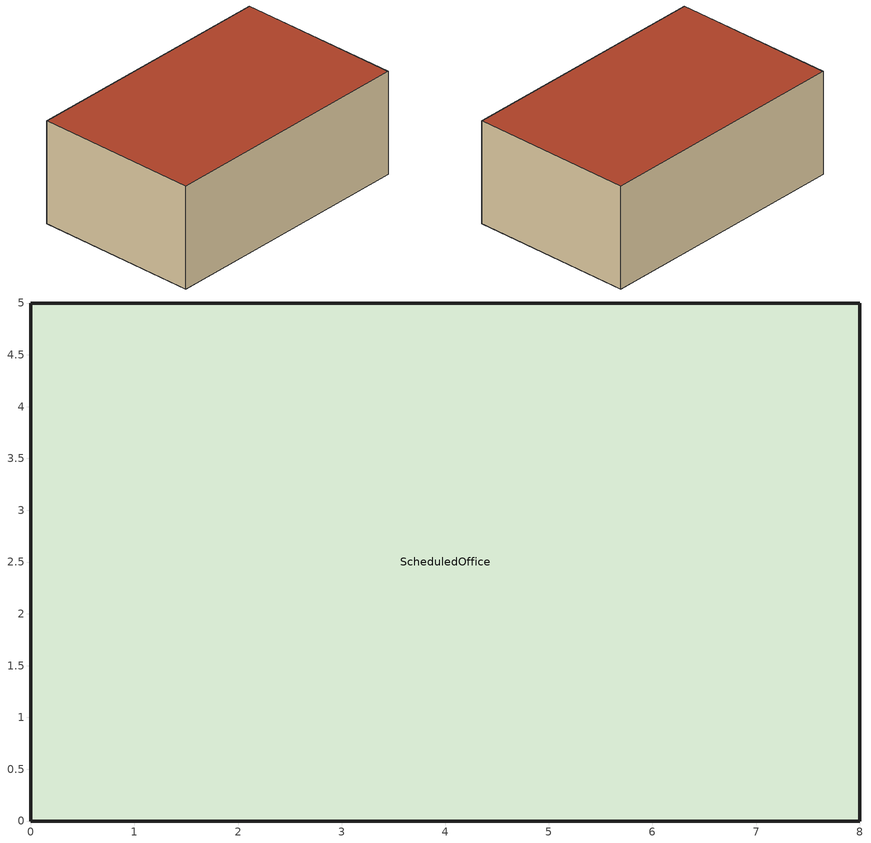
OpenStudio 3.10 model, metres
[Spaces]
ScheduledOffice
 floor ground: 0,0 8,0 8,5 0,5 z0
 wall outside: 0,0 8,0 8,5 0,5 0,0 z0:3.2
 roof outside: 0,5 8,5 8,0 0,0 z3.2
[BuildingStory]
Ground Story
[Space]
ScheduledOffice: Building Story=Ground Story; Thermal Zone=ScheduledOffice Zone
[ThermalZone]
ScheduledOffice Zone: Use Ideal Air Loads=No
[Sizing:Zone]
ScheduledOffice Zone: Zone Cooling Design Supply Air Temperature Input Method=SupplyAirTemperature; Zone Cooling Design Supply Air Temperature {C}=14; Zone Cooling Design Supply Air Temperature Difference {deltaC}=11.11; Zone Heating Design Supply Air Temperature Input Method=SupplyAirTemperature; Zone Heating Design Supply Air Temperature {C}=40; Zone Heating Design Supply Air Temperature Difference {deltaC}=11.11; Zone Cooling Design Supply Air Humidity Ratio {kg-H2O/kg-air}=0.0085; Zone Heating Design Supply Air Humidity Ratio {kg-H2O/kg-air}=0.008; Cooling Design Air Flow Method=DesignDay; Heating Design Air Flow Method=DesignDay; Account for Dedicated Outdoor Air System=No; Dedicated Outdoor Air System Control Strategy=NeutralSupplyAir; Dedicated Outdoor Air Low Setpoint Temperature for Design {C}=autosize; Dedicated Outdoor Air High Setpoint Temperature for Design {C}=autosize; Zone Load Sizing Method=Sensible Load Only No Latent Load; Zone Latent Cooling Design Supply Air Humidity Ratio Input Method=HumidityRatioDifference; Zone Cooling Design Supply Air Humidity Ratio Difference {kgWater/kgDryAir}=0.005; Zone Latent Heating Design Supply Air Humidity Ratio Input Method=HumidityRatioDifference; Zone Humidification Design Supply Air Humidity Ratio Difference {kgWater/kgDryAir}=0.005; Sizing Option=Coincident
[People:Definition]
ScheduledOffice People Definition: Number of People Calculation Method=People/Area; People per Space Floor Area {person/m2}=0.05; Fraction Radiant=0.3
[People]
ScheduledOffice People: People Definition=ScheduledOffice People Definition; Space or SpaceType=ScheduledOffice; Number of People Schedule=ScheduledOffice Occupied Schedule; Multiplier=1
[Schedule:Ruleset]
ScheduledOffice Occupied Schedule: Default Day Schedule=Schedule Day 1
[Schedule:Day]
Schedule Day 1: 8, 0, 0, 18, 0, 1, 24, 0, 0
